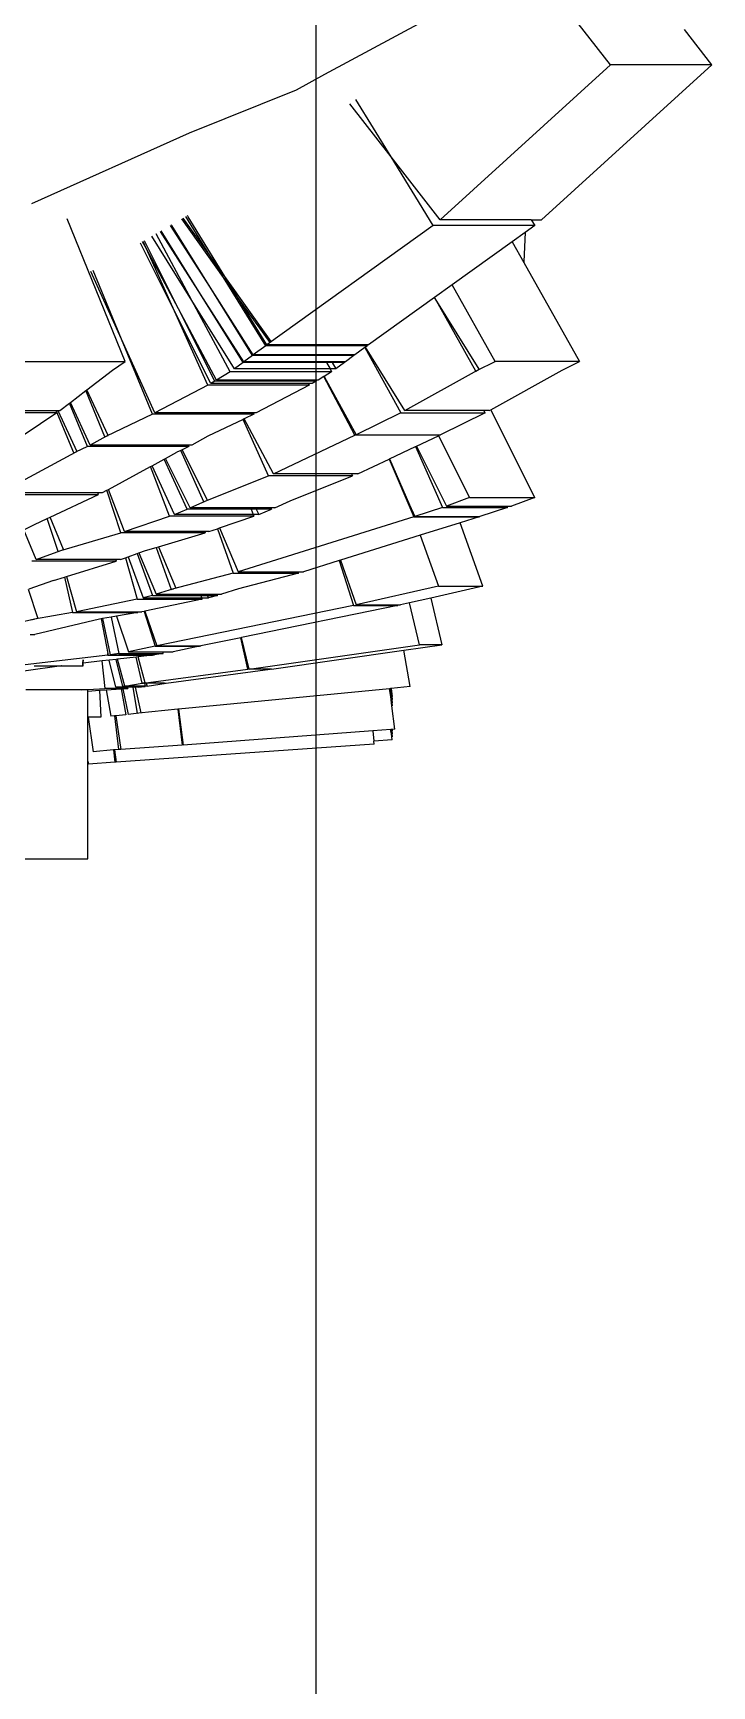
# Model space of a CAD drawing. Extents: x -24961 to 905641, y -154323 to 635957.
# Drawn here: x 439223 to 439718, y -133082 to -131876 of the extents above; entities that cross this region are included whole.
import ezdxf

# ---------------------------------------------------------------- set-up
doc = ezdxf.new("R2010")
doc.units = 0
doc.header["$LTSCALE"] = 1000
doc.header["$MEASUREMENT"] = 0
doc.layers.add('DOTE', color=1, linetype='Continuous')

msp = doc.modelspace()

# ---------------------------------------------------------------- linework, layer by layer
for p, q in [((439644.4, -131898.9), (439572.7, -131807.1)), ((439435.9, -131905.7), (439554.6, -131841.7)), ((439718.4, -131898.9), (439698.4, -131873.1)), ((439644.4, -131898.9), (439520, -132012)), ((439718.4, -131898.9), (439594.1, -132012)), ((439718.4, -131898.9), (439644.4, -131898.9)), ((439415.1, -131917.2), (439435.9, -131905.7)), ((439337.1, -131948.4), (439415.1, -131917.2)), ((439484.2, -131966.1), (439454, -131927.4)), ((439484.2, -131966.1), (439458.4, -131924.2)), ((439221.9, -132000), (439337.1, -131948.4)), ((439520, -132012), (439484.2, -131966.1)), ((439515, -132016.1), (439484.2, -131966.1)), ((439290.1, -132115.3), (439247.6, -132011.3)), ((439352, -132061.2), (439323.1, -132016.1)), ((439324.1, -132016.1), (439323.8, -132015.7)), ((439352, -132061.2), (439324.1, -132016.1)), ((439361.9, -132054), (439331.4, -132011.3)), ((439351.9, -132038), (439332.4, -132010.7)), ((439351.9, -132038), (439334.3, -132009.6)), ((439336, -132009.7), (439335.5, -132008.9)), ((439362.8, -132053.2), (439336, -132009.7)), ((439515, -132016.1), (439393.5, -132103.2)), ((439589.1, -132016.1), (439515, -132016.1)), ((439586.5, -132012), (439520, -132012)), ((439589.1, -132016.1), (439582.1, -132021.1)), ((439586.5, -132012), (439589.1, -132016.1)), ((439586.5, -132012), (439594.1, -132012)), ((439326.1, -132078.7), (439301.2, -132029)), ((439305.7, -132033.2), (439302.8, -132027.9)), ((439305.7, -132033.2), (439303.2, -132027.7)), ((439329, -132076.9), (439304.1, -132027.2)), ((439338.8, -132070.8), (439309.6, -132023.9)), ((439338.8, -132070.8), (439312.8, -132022.1)), ((439345.1, -132066.2), (439315.8, -132020.4)), ((439345.1, -132066.2), (439316.3, -132020)), ((439572.6, -132027.9), (439528.7, -132059.4)), ((439582.1, -132021.1), (439572.6, -132027.9)), ((439572.6, -132027.9), (439581.1, -132043.1)), ((439582.1, -132021.2), (439581.2, -132042.3)), ((439582.1, -132021.1), (439582.1, -132021.2)), ((439326.1, -132078.7), (439305.7, -132033.2)), ((439329, -132076.9), (439305.7, -132033.2)), ((439361.9, -132054), (439351.9, -132038)), ((439362.8, -132053.2), (439351.9, -132038)), ((439581.2, -132042.3), (439581.1, -132043.1)), ((439581.1, -132043.1), (439621.8, -132115.3)), ((439287.3, -132099), (439265.1, -132049.6)), ((439287.3, -132099), (439266.7, -132049)), ((439392.8, -132103.8), (439361.9, -132054)), ((439372.1, -132068.4), (439361.9, -132054)), ((439396.7, -132100.8), (439362.8, -132053.2)), ((439372.1, -132068.4), (439362.8, -132053.2)), ((439376.7, -132115.6), (439345.1, -132066.2)), ((439376.1, -132116), (439345.1, -132066.2)), ((439383.6, -132110.5), (439352, -132061.2)), ((439382.9, -132111), (439352, -132061.2)), ((439528.7, -132059.4), (439515.9, -132068.6)), ((439560.2, -132115.3), (439528.7, -132059.4)), ((439352.5, -132131.4), (439326.1, -132078.7)), ((439350.3, -132132.6), (439326.1, -132078.7)), ((439355.5, -132129.7), (439329, -132076.9)), ((439356.8, -132128.9), (439329, -132076.9)), ((439366.6, -132122.8), (439338.8, -132070.8)), ((439369.9, -132120.6), (439338.8, -132070.8)), ((439393.5, -132103.2), (439372.1, -132068.4)), ((439395.8, -132101.5), (439372.1, -132068.4)), ((439515.8, -132068.6), (439467.6, -132103.2)), ((439516.3, -132069.4), (439515.8, -132068.6)), ((439515.9, -132068.6), (439515.8, -132068.6)), ((439516.3, -132069.4), (439515.9, -132068.6)), ((439546.1, -132122.3), (439516.3, -132069.4)), ((439548.6, -132121), (439516.3, -132069.4)), ((439311.6, -132152.9), (439287.3, -132099)), ((439309.9, -132153.8), (439287.3, -132099)), ((439392.8, -132103.8), (439383.6, -132110.5)), ((439466.9, -132103.8), (439392.8, -132103.8)), ((439466.5, -132103.2), (439393.5, -132103.2)), ((439396.7, -132100.8), (439395.8, -132101.5)), ((439466.9, -132103.8), (439465.4, -132104.9)), ((439466.5, -132103.2), (439466.9, -132103.8)), ((439467.6, -132103.2), (439466.5, -132103.2)), ((439205.3, -132115.3), (439290.1, -132115.3)), ((439280.8, -132121.7), (439290.1, -132115.3)), ((439376.1, -132116), (439369.9, -132120.6)), ((439437.1, -132116), (439376.1, -132116)), ((439382.9, -132111), (439376.7, -132115.6)), ((439436.9, -132115.6), (439376.7, -132115.6)), ((439382.9, -132111), (439383.1, -132110.8)), ((439457, -132111), (439382.9, -132111)), ((439383.6, -132110.5), (439383.1, -132110.8)), ((439457.7, -132110.5), (439383.6, -132110.5)), ((439436.9, -132115.6), (439437.1, -132116)), ((439440.8, -132115.6), (439436.9, -132115.6)), ((439437.1, -132116), (439439.6, -132120.6)), ((439441.1, -132116), (439437.1, -132116)), ((439440.8, -132115.6), (439441.1, -132116)), ((439450, -132115.6), (439440.8, -132115.6)), ((439441.1, -132116), (439443.9, -132120.6)), ((439450.2, -132116), (439441.1, -132116)), ((439450.2, -132116), (439443.9, -132120.6)), ((439450, -132115.6), (439450.2, -132116)), ((439450.8, -132115.6), (439450, -132115.6)), ((439457, -132111), (439450.8, -132115.6)), ((439457.3, -132110.8), (439457, -132111)), ((439457.7, -132110.5), (439457.3, -132110.8)), ((439465.1, -132105.1), (439457.7, -132110.5)), ((439465.4, -132104.9), (439465.1, -132105.1)), ((439465.1, -132105.1), (439491.3, -132152.8)), ((439494.3, -132151.2), (439465.4, -132104.9)), ((439547.4, -132121.7), (439560.2, -132115.3)), ((439621.8, -132115.3), (439560.2, -132115.3)), ((439609, -132121.7), (439621.8, -132115.3)), ((439262.1, -132136), (439280.8, -132121.7)), ((439366.6, -132122.8), (439356.8, -132128.9)), ((439440.7, -132122.8), (439366.6, -132122.8)), ((439439.6, -132120.6), (439369.9, -132120.6)), ((439435.1, -132126.3), (439430.9, -132128.9)), ((439435.3, -132126.2), (439435.1, -132126.3)), ((439457.8, -132169.2), (439435.1, -132126.3)), ((439440.7, -132122.8), (439435.3, -132126.2)), ((439435.3, -132126.2), (439458.7, -132168.8)), ((439439.6, -132120.6), (439440.7, -132122.8)), ((439443.9, -132120.6), (439439.6, -132120.6)), ((439494.3, -132151.2), (439547.4, -132121.7)), ((439546.1, -132122.3), (439547.4, -132121.7)), ((439547.4, -132121.7), (439548.6, -132121)), ((439557, -132150.6), (439609, -132121.7)), ((439250.2, -132145.2), (439261.4, -132136.6)), ((439261.4, -132136.6), (439262.1, -132136)), ((439275.3, -132170.4), (439261.4, -132136.6)), ((439277.6, -132169.3), (439262.1, -132136)), ((439350.3, -132132.6), (439311.6, -132152.9)), ((439424.4, -132132.6), (439350.3, -132132.6)), ((439355.5, -132129.7), (439352.5, -132131.4)), ((439423.9, -132131.4), (439352.5, -132131.4)), ((439423.1, -132129.7), (439355.5, -132129.7)), ((439422.7, -132128.9), (439356.8, -132128.9)), ((439424.4, -132132.6), (439385.7, -132152.9)), ((439422.7, -132128.9), (439423.1, -132129.7)), ((439425.4, -132128.9), (439422.7, -132128.9)), ((439425.8, -132129.7), (439423.1, -132129.7)), ((439423.9, -132131.4), (439424.4, -132132.6)), ((439426.6, -132131.4), (439423.9, -132131.4)), ((439425.4, -132128.9), (439425.8, -132129.7)), ((439429.2, -132128.9), (439425.4, -132128.9)), ((439429.6, -132129.7), (439425.8, -132129.7)), ((439429.6, -132129.7), (439426.6, -132131.4)), ((439429.2, -132128.9), (439429.6, -132129.7)), ((439430.9, -132128.9), (439429.2, -132128.9)), ((439157.5, -132151.2), (439239.4, -132151.2)), ((439239.4, -132151.2), (439240.1, -132152.8)), ((439239.4, -132151.2), (439239.7, -132151.2)), ((439252.6, -132182.1), (439239.7, -132151.2)), ((439239.7, -132151.2), (439240.9, -132151.2)), ((439240.9, -132151.2), (439254.8, -132181)), ((439240.9, -132151.2), (439242.3, -132151.2)), ((439242.3, -132151.2), (439249.4, -132145.8)), ((439249.4, -132145.8), (439250.2, -132145.2)), ((439262.5, -132177.3), (439249.4, -132145.8)), ((439264.6, -132176.3), (439250.2, -132145.2)), ((439552, -132151.2), (439494.3, -132151.2)), ((439552.9, -132152.8), (439552, -132151.2)), ((439555.9, -132151.2), (439552, -132151.2)), ((439555.9, -132151.2), (439557, -132150.6)), ((439589.1, -132214.7), (439557, -132150.6)), ((439240.1, -132152.8), (439155.3, -132152.8)), ((439240.1, -132152.8), (439216.4, -132168.8)), ((439309.9, -132153.8), (439276.4, -132169.9)), ((439384, -132153.8), (439309.9, -132153.8)), ((439383.7, -132152.9), (439311.6, -132152.9)), ((439376.1, -132157.6), (439350.5, -132169.9)), ((439377, -132157.1), (439376.1, -132157.6)), ((439394.6, -132198.9), (439376.1, -132157.6)), ((439384, -132153.8), (439377, -132157.1)), ((439398.3, -132197.3), (439377, -132157.1)), ((439383.7, -132152.9), (439384, -132153.8)), ((439385.7, -132152.9), (439383.7, -132152.9)), ((439491.3, -132152.8), (439458.7, -132168.8)), ((439491.3, -132152.8), (439552.9, -132152.8)), ((439552.9, -132152.8), (439520.3, -132168.8)), ((439276.4, -132169.9), (439264.6, -132176.3)), ((439336.1, -132176.3), (439264.6, -132176.3)), ((439275.3, -132170.4), (439276.4, -132169.9)), ((439276.4, -132169.9), (439277.6, -132169.3)), ((439336.1, -132176.3), (439336.6, -132177.3)), ((439338.7, -132176.3), (439336.1, -132176.3)), ((439350.5, -132169.9), (439338.7, -132176.3)), ((439398.3, -132197.3), (439457.8, -132169.2)), ((439519.4, -132169.2), (439457.8, -132169.2)), ((439458.7, -132168.8), (439519.2, -132168.8)), ((439502.7, -132177.1), (439518.8, -132169.5)), ((439518.8, -132169.5), (439519.4, -132169.2)), ((439518.8, -132169.5), (439541.5, -132214.7)), ((439519.2, -132168.8), (439519.4, -132169.2)), ((439519.2, -132168.8), (439520.3, -132168.8)), ((439199.4, -132211), (439253.7, -132181.6)), ((439252.6, -132182.1), (439253.7, -132181.6)), ((439262.5, -132177.3), (439253.7, -132181.6)), ((439253.7, -132181.6), (439254.8, -132181)), ((439336.6, -132177.3), (439262.5, -132177.3)), ((439309.7, -132191.4), (439318.6, -132186.6)), ((439318.6, -132186.6), (439319.4, -132186.2)), ((439335.3, -132223.2), (439318.6, -132186.6)), ((439319.4, -132186.2), (439327.8, -132181.6)), ((439337.6, -132222.2), (439319.4, -132186.2)), ((439330.7, -132180.2), (439327.8, -132181.6)), ((439331.6, -132179.8), (439330.7, -132180.2)), ((439347.5, -132217.7), (439330.7, -132180.2)), ((439336.6, -132177.3), (439331.6, -132179.8)), ((439350.2, -132216.5), (439331.6, -132179.8)), ((439459.9, -132197.3), (439482.8, -132186.5)), ((439482.8, -132186.5), (439483, -132186.4)), ((439482.8, -132186.5), (439500.8, -132228.7)), ((439483, -132186.4), (439502.1, -132177.4)), ((439483, -132186.4), (439497.7, -132219.9)), ((439502.1, -132177.4), (439502.7, -132177.1)), ((439502.1, -132177.4), (439521.7, -132221.9)), ((439502.7, -132177.1), (439524.6, -132220.9)), ((439277.8, -132208.7), (439308.6, -132192)), ((439308.6, -132192), (439309.7, -132191.4)), ((439322.5, -132228.3), (439308.6, -132192)), ((439326, -132227), (439309.7, -132191.4)), ((439348.9, -132217.1), (439394.6, -132198.9)), ((439456.1, -132198.9), (439394.6, -132198.9)), ((439455.4, -132197.3), (439398.3, -132197.3)), ((439410.5, -132217.1), (439456.1, -132198.9)), ((439455.4, -132197.3), (439456.1, -132198.9)), ((439459.9, -132197.3), (439455.4, -132197.3)), ((439196.5, -132212.5), (439270.6, -132212.5)), ((439199.4, -132211), (439270, -132211)), ((439235.4, -132228.9), (439270.6, -132212.5)), ((439270.6, -132212.5), (439270, -132211)), ((439270, -132211), (439273.5, -132211)), ((439273.5, -132211), (439276.6, -132209.3)), ((439276.6, -132209.3), (439277.8, -132208.7)), ((439286.9, -132240.4), (439276.6, -132209.3)), ((439289.6, -132239.5), (439277.8, -132208.7)), ((439326, -132227), (439335.3, -132223.2)), ((439382.1, -132223.2), (439335.3, -132223.2)), ((439337.6, -132222.2), (439348.9, -132217.1)), ((439381.7, -132222.2), (439337.6, -132222.2)), ((439347.5, -132217.7), (439348.9, -132217.1)), ((439348.9, -132217.1), (439350.2, -132216.5)), ((439381.7, -132222.2), (439382.1, -132223.2)), ((439385.4, -132222.2), (439381.7, -132222.2)), ((439382.1, -132223.2), (439383.6, -132227)), ((439385.8, -132223.2), (439382.1, -132223.2)), ((439385.4, -132222.2), (439385.8, -132223.2)), ((439396.5, -132222.2), (439385.4, -132222.2)), ((439385.8, -132223.2), (439387.6, -132227)), ((439396.9, -132223.2), (439385.8, -132223.2)), ((439387.6, -132227), (439396.9, -132223.2)), ((439396.5, -132222.2), (439396.9, -132223.2)), ((439399.2, -132222.2), (439396.5, -132222.2)), ((439399.2, -132222.2), (439410.5, -132217.1)), ((439497.7, -132219.9), (439500.8, -132228.7)), ((439497.7, -132219.9), (439501.5, -132228.5)), ((439521.7, -132221.9), (439501.5, -132228.5)), ((439521.7, -132221.9), (439569.3, -132221.9)), ((439541.5, -132214.7), (439524.6, -132220.9)), ((439524.6, -132220.9), (439568.9, -132220.9)), ((439541.5, -132214.7), (439589.1, -132214.7)), ((439569.3, -132221.9), (439549.1, -132228.5)), ((439569.3, -132221.9), (439568.9, -132220.9)), ((439568.9, -132220.9), (439572.2, -132220.9)), ((439589.1, -132214.7), (439572.2, -132220.9)), ((439216.1, -132238.3), (439223.8, -132234.2)), ((439223.8, -132234.2), (439233.2, -132229.9)), ((439233.2, -132229.9), (439235.4, -132228.9)), ((439241.2, -132253.9), (439233.2, -132229.9)), ((439245.1, -132252.6), (439235.4, -132228.9)), ((439289.6, -132239.5), (439322.5, -132228.3)), ((439384.1, -132228.3), (439322.5, -132228.3)), ((439383.6, -132227), (439326, -132227)), ((439359, -132236.8), (439384.1, -132228.3)), ((439500.8, -132228.7), (439372.6, -132268.8)), ((439383.6, -132227), (439384.1, -132228.3)), ((439387.6, -132227), (439383.6, -132227)), ((439500.8, -132228.7), (439500.8, -132228.7)), ((439500.8, -132228.7), (439533.2, -132228.7)), ((439501.5, -132228.5), (439533.1, -132228.5)), ((439534.7, -132233), (439505.5, -132242.1)), ((439533.2, -132228.7), (439533.1, -132228.5)), ((439533.1, -132228.5), (439536.3, -132228.5)), ((439533.2, -132228.7), (439536.3, -132228.7)), ((439548.4, -132228.7), (439534.7, -132233)), ((439551.1, -132279.4), (439534.7, -132233)), ((439536.3, -132228.7), (439536.3, -132228.5)), ((439536.3, -132228.5), (439548.3, -132228.5)), ((439536.3, -132228.7), (439548.4, -132228.7)), ((439548.4, -132228.7), (439548.3, -132228.5)), ((439548.3, -132228.5), (439549.1, -132228.5)), ((439225, -132259.9), (439216.1, -132238.3)), ((439243.2, -132253.3), (439286.9, -132240.4)), ((439348.5, -132240.4), (439286.9, -132240.4)), ((439348.2, -132239.5), (439289.6, -132239.5)), ((439314.3, -132250.5), (439348.5, -132240.4)), ((439348.2, -132239.5), (439348.5, -132240.4)), ((439351.2, -132239.5), (439348.2, -132239.5)), ((439351.2, -132239.5), (439357.5, -132237.4)), ((439357.5, -132237.4), (439359, -132236.8)), ((439357.5, -132237.4), (439369, -132269.8)), ((439359, -132236.8), (439372.6, -132268.8)), ((439505.5, -132242.1), (439447.2, -132260.4)), ((439505.5, -132242.1), (439518.7, -132279.4)), ((439225, -132259.9), (439243.2, -132253.3)), ((439283.2, -132259.9), (439225, -132259.9)), ((439241.2, -132253.9), (439243.2, -132253.3)), ((439243.2, -132253.3), (439245.1, -132252.6)), ((439283.2, -132259.9), (439283.5, -132261)), ((439286.6, -132259.9), (439283.2, -132259.9)), ((439286.6, -132259.9), (439290.2, -132258.6)), ((439290.2, -132258.6), (439292.2, -132257.9)), ((439290.2, -132258.6), (439298.7, -132288.9)), ((439292.2, -132257.9), (439298.7, -132255.5)), ((439292.2, -132257.9), (439303.3, -132287.8)), ((439298.7, -132255.5), (439300, -132255)), ((439298.7, -132255.5), (439309.9, -132286)), ((439300, -132255), (439304.8, -132253.3)), ((439300, -132255), (439312.7, -132285.2)), ((439304.8, -132253.3), (439312.7, -132251)), ((439312.7, -132251), (439314.3, -132250.5)), ((439312.7, -132251), (439323.6, -132281.7)), ((439314.3, -132250.5), (439327, -132280.7)), ((439446.4, -132260.6), (439420.2, -132268.8)), ((439447.2, -132260.4), (439446.4, -132260.6)), ((439446.4, -132260.6), (439456.8, -132293.4)), ((439447.2, -132260.4), (439458.7, -132293)), ((439283.5, -132261), (439221.9, -132261)), ((439237.8, -132275.2), (439245.7, -132272.8)), ((439245.7, -132272.8), (439247.3, -132272.3)), ((439245.7, -132272.8), (439251.7, -132298.6)), ((439247.3, -132272.3), (439283.5, -132261)), ((439247.3, -132272.3), (439254.6, -132298.1)), ((439369, -132269.8), (439325.3, -132281.2)), ((439369, -132269.8), (439416.6, -132269.8)), ((439372.6, -132268.8), (439416.2, -132268.8)), ((439416.6, -132269.8), (439372.9, -132281.2)), ((439416.6, -132269.8), (439416.2, -132268.8)), ((439416.2, -132268.8), (439420.2, -132268.8)), ((439219.3, -132281.4), (439226.2, -132302.8)), ((439237.8, -132275.2), (439219.8, -132281.4)), ((439325.3, -132281.2), (439312.7, -132285.2)), ((439323.6, -132281.7), (439325.3, -132281.2)), ((439327, -132280.7), (439325.3, -132281.2)), ((439372.9, -132281.2), (439360.3, -132285.2)), ((439518.7, -132279.4), (439458.7, -132293)), ((439551.1, -132279.4), (439513.2, -132288)), ((439518.7, -132279.4), (439551.1, -132279.4)), ((439298.7, -132288.9), (439254.6, -132298.1)), ((439298.7, -132288.9), (439346.3, -132288.9)), ((439309.9, -132286), (439303.3, -132287.8)), ((439303.3, -132287.8), (439346, -132287.8)), ((439346.3, -132288.9), (439304.5, -132297.6)), ((439309.9, -132286), (439345.5, -132286)), ((439312.7, -132285.2), (439357.2, -132285.2)), ((439456.8, -132293.4), (439313.1, -132322.8)), ((439346, -132287.8), (439345.5, -132286)), ((439345.5, -132286), (439350.2, -132286)), ((439346, -132287.8), (439350.8, -132287.8)), ((439346.3, -132288.9), (439346, -132287.8)), ((439350.8, -132287.8), (439350.2, -132286)), ((439350.2, -132286), (439357.5, -132286)), ((439357.5, -132286), (439350.8, -132287.8)), ((439357.5, -132286), (439357.2, -132285.2)), ((439357.2, -132285.2), (439360.3, -132285.2)), ((439489.2, -132293.4), (439375, -132316.8)), ((439456.8, -132293.4), (439489.2, -132293.4)), ((439458.7, -132293), (439489.1, -132293)), ((439489.2, -132293.4), (439489.1, -132293)), ((439489.1, -132293), (439491.1, -132293)), ((439497.6, -132291.5), (439491.1, -132293)), ((439513.2, -132288), (439497.6, -132291.5)), ((439504.9, -132322), (439497.6, -132291.5)), ((439513.2, -132288), (439521.3, -132322)), ((439223.8, -132303.4), (439176.5, -132314.5)), ((439221.2, -132303.8), (439223.8, -132303.4)), ((439251.7, -132298.6), (439223.8, -132303.4)), ((439226.2, -132302.8), (439223.8, -132303.4)), ((439271.3, -132303.4), (439224.1, -132314.5)), ((439251.7, -132298.6), (439299.3, -132298.6)), ((439254.6, -132298.1), (439299.1, -132298.1)), ((439272.6, -132303.1), (439271.3, -132303.4)), ((439273.5, -132303), (439272.6, -132303.1)), ((439272.6, -132303.1), (439277.3, -132328.5)), ((439279.9, -132301.9), (439273.5, -132303)), ((439273.5, -132303), (439279.1, -132329.4)), ((439283.8, -132301.2), (439279.9, -132301.9)), ((439279.9, -132301.9), (439285.5, -132328.5)), ((439299.3, -132298.6), (439283.8, -132301.2)), ((439283.8, -132301.2), (439292.6, -132327.3)), ((439299.3, -132298.6), (439299.1, -132298.1)), ((439299.1, -132298.1), (439302.2, -132298.1)), ((439303.9, -132297.7), (439302.2, -132298.1)), ((439304.5, -132297.6), (439303.9, -132297.7)), ((439303.9, -132297.7), (439312, -132323.1)), ((439304.5, -132297.6), (439313.1, -132322.8)), ((439220.7, -132314.5), (439224.1, -132314.5)), ((439374.4, -132316.9), (439345.4, -132322.8)), ((439375, -132316.8), (439374.4, -132316.9)), ((439379.5, -132339.9), (439374.4, -132316.9)), ((439380.5, -132339.8), (439375, -132316.8)), ((439277.5, -132329.6), (439213, -132337.2)), ((439259.2, -132335.6), (439259.4, -132333)), ((439259.4, -132335.6), (439259.6, -132333)), ((439277.5, -132329.6), (439277.3, -132328.5)), ((439277.3, -132328.5), (439277.5, -132329.6)), ((439277.5, -132329.6), (439277.5, -132329.6)), ((439277.5, -132329.6), (439282.9, -132329.6)), ((439283.6, -132332.7), (439278.4, -132333.3)), ((439285.5, -132328.5), (439279.1, -132329.4)), ((439279.1, -132329.4), (439282.8, -132329.4)), ((439282.9, -132329.6), (439282.8, -132329.4)), ((439282.8, -132329.4), (439283.7, -132329.4)), ((439282.9, -132329.6), (439283.8, -132329.6)), ((439284.5, -132332.6), (439283.6, -132332.7)), ((439288.3, -132352.4), (439283.6, -132332.7)), ((439283.8, -132329.6), (439283.7, -132329.4)), ((439283.7, -132329.4), (439297.7, -132329.4)), ((439283.8, -132329.6), (439297.8, -132329.6)), ((439298.1, -132331), (439284.5, -132332.6)), ((439289.7, -132352.2), (439284.5, -132332.6)), ((439285.5, -132328.5), (439311.3, -132328.5)), ((439312, -132323.1), (439292.6, -132327.3)), ((439292.6, -132327.3), (439317.7, -132327.3)), ((439297.8, -132329.6), (439297.7, -132329.4)), ((439297.7, -132329.4), (439299.3, -132329.4)), ((439297.8, -132329.6), (439299.3, -132329.6)), ((439299.6, -132330.8), (439298.1, -132331)), ((439302.4, -132350.2), (439298.1, -132331)), ((439299.3, -132329.6), (439299.3, -132329.4)), ((439299.3, -132329.4), (439309.8, -132329.4)), ((439299.3, -132329.6), (439309.9, -132329.6)), ((439309.9, -132329.6), (439299.6, -132330.8)), ((439304.6, -132349.9), (439299.6, -132330.8)), ((439309.9, -132329.6), (439309.8, -132329.4)), ((439309.8, -132329.4), (439311.5, -132329.4)), ((439311.5, -132329.4), (439311.3, -132328.5)), ((439311.3, -132328.5), (439317.9, -132328.5)), ((439317.9, -132328.5), (439311.5, -132329.4)), ((439313.1, -132322.8), (439312, -132323.1)), ((439312, -132323.1), (439344.3, -132323.1)), ((439312, -132323.1), (439312, -132323.1)), ((439313.1, -132322.8), (439345.4, -132322.8)), ((439313.1, -132322.8), (439313.1, -132322.8)), ((439317.9, -132328.5), (439317.7, -132327.3)), ((439317.7, -132327.3), (439325, -132327.3)), ((439344.3, -132323.1), (439325, -132327.3)), ((439344.9, -132323), (439344.3, -132323.1)), ((439345.4, -132322.8), (439344.9, -132323)), ((439380.5, -132339.8), (439504.9, -132322)), ((439396.9, -132339.8), (439493.6, -132326)), ((439493.6, -132326), (439521.3, -132322)), ((439498.1, -132352.6), (439493.6, -132326)), ((439521.3, -132322), (439504.9, -132322)), ((439243.6, -132337.5), (439216.1, -132341.4)), ((439223.7, -132337.5), (439243.6, -132337.5)), ((439223.8, -132337.4), (439243.9, -132337.4)), ((439243.9, -132337.4), (439243.6, -132337.5)), ((439243.6, -132337.5), (439259.3, -132337.5)), ((439243.9, -132337.4), (439259.1, -132337.4)), ((439259.1, -132337.4), (439259.2, -132335.6)), ((439259.1, -132337.4), (439259.3, -132337.5)), ((439259.4, -132335.6), (439259.2, -132335.6)), ((439259.3, -132337.5), (439259.4, -132335.6)), ((439273.3, -132333.9), (439259.4, -132335.6)), ((439278.4, -132333.3), (439273.3, -132333.9)), ((439275.5, -132353.9), (439273.3, -132333.9)), ((439283.2, -132353.1), (439278.4, -132333.3)), ((439303.5, -132350), (439379.5, -132339.9)), ((439319.9, -132350), (439395.9, -132339.9)), ((439395.9, -132339.9), (439379.5, -132339.9)), ((439395.9, -132339.8), (439380.5, -132339.8)), ((439395.9, -132339.8), (439395.9, -132339.9)), ((439396.9, -132339.8), (439395.9, -132339.8)), ((439258.4, -132355), (439217.6, -132355)), ((439258.4, -132355), (439275.5, -132353.9)), ((439262.9, -132355), (439258.4, -132355)), ((439262.9, -132355.8), (439262.9, -132355)), ((439262.9, -132355.8), (439271.2, -132355.3)), ((439262.9, -132375.1), (439262.9, -132355.8)), ((439271.2, -132355.3), (439276.2, -132354.9)), ((439271.2, -132355.3), (439272.3, -132374.8)), ((439291.9, -132353.9), (439275.5, -132353.9)), ((439276.2, -132354.9), (439287.2, -132354.2)), ((439276.2, -132354.9), (439279.7, -132374.2)), ((439283.2, -132353.1), (439288.3, -132352.4)), ((439291.8, -132353.1), (439283.2, -132353.1)), ((439287.2, -132354.2), (439290.6, -132373.1)), ((439287.2, -132354.2), (439288.3, -132354.2)), ((439291.7, -132352.4), (439288.3, -132352.4)), ((439288.3, -132354.2), (439291.9, -132353.9)), ((439288.3, -132354.2), (439292.3, -132372.9)), ((439289.7, -132352.2), (439302.5, -132350.2)), ((439304.7, -132352.2), (439289.7, -132352.2)), ((439291.7, -132352.4), (439291.8, -132353.1)), ((439295.5, -132352.4), (439291.7, -132352.4)), ((439291.8, -132353.1), (439291.9, -132353.9)), ((439295.6, -132353.1), (439291.8, -132353.1)), ((439295.5, -132352.4), (439295.6, -132353.1)), ((439297.3, -132352.4), (439295.5, -132352.4)), ((439295.6, -132353.1), (439298.8, -132372.1)), ((439297.4, -132353.1), (439295.6, -132353.1)), ((439297.3, -132352.4), (439297.4, -132353.1)), ((439299.4, -132352.4), (439297.3, -132352.4)), ((439297.4, -132353.1), (439301.4, -132371.8)), ((439299.5, -132353.1), (439297.4, -132353.1)), ((439299.4, -132352.4), (439299.5, -132353.1)), ((439304.7, -132352.4), (439299.4, -132352.4)), ((439299.5, -132353.1), (439304.7, -132352.4)), ((439302.4, -132350.2), (439302.5, -132350.2)), ((439302.5, -132350.2), (439303.5, -132350)), ((439304.2, -132350.2), (439302.5, -132350.2)), ((439303.5, -132350), (439304.6, -132349.9)), ((439304.2, -132350.2), (439304.7, -132352.2)), ((439305.5, -132350.2), (439304.2, -132350.2)), ((439306.1, -132352.2), (439304.7, -132352.2)), ((439304.7, -132352.2), (439304.7, -132352.4)), ((439305.5, -132350.2), (439306.1, -132352.2)), ((439318.7, -132350.2), (439305.5, -132350.2)), ((439306.1, -132352.2), (439319.9, -132350)), ((439318.7, -132350.2), (439319.9, -132350)), ((439483.1, -132354.1), (439329, -132369.1)), ((439483.9, -132359.9), (439483.1, -132354.1)), ((439483.4, -132354.1), (439483.1, -132354.1)), ((439483.7, -132354), (439483.4, -132354.1)), ((439483.4, -132354.1), (439484.1, -132359.9)), ((439483.7, -132354), (439484.4, -132359.9)), ((439483.9, -132354), (439483.7, -132354)), ((439483.9, -132354), (439484.7, -132359.9)), ((439484.2, -132354), (439483.9, -132354)), ((439498.1, -132352.6), (439484.2, -132354)), ((439484.2, -132354), (439485, -132359.9)), ((439328.6, -132369.1), (439300.1, -132371.9)), ((439328.6, -132369.1), (439331.7, -132395.3)), ((439329, -132369.1), (439328.6, -132369.1)), ((439329, -132369.1), (439332.3, -132395.3)), ((439484.1, -132359.9), (439483.9, -132359.9)), ((439484.2, -132362.2), (439483.9, -132359.9)), ((439484.1, -132359.9), (439484.4, -132362.2)), ((439484.4, -132359.9), (439484.1, -132359.9)), ((439484.4, -132362.2), (439484.2, -132362.2)), ((439484.5, -132364.4), (439484.2, -132362.2)), ((439484.4, -132359.9), (439484.7, -132362.1)), ((439484.7, -132359.9), (439484.4, -132359.9)), ((439484.7, -132362.1), (439484.4, -132362.2)), ((439484.4, -132362.2), (439484.7, -132364.4)), ((439484.7, -132364.4), (439484.5, -132364.4)), ((439484.8, -132366.7), (439484.5, -132364.4)), ((439484.7, -132359.9), (439485, -132362.1)), ((439485, -132359.9), (439484.7, -132359.9)), ((439484.7, -132362.1), (439485, -132364.4)), ((439485, -132362.1), (439484.7, -132362.1)), ((439484.7, -132364.4), (439485, -132366.7)), ((439485, -132364.4), (439484.7, -132364.4)), ((439485, -132366.7), (439484.8, -132366.7)), ((439486.9, -132383.7), (439484.8, -132366.7)), ((439263.1, -132375), (439262.9, -132375.1)), ((439262.9, -132407), (439262.9, -132375.1)), ((439272.3, -132374.8), (439263.1, -132375)), ((439263.1, -132375), (439266.8, -132400.1)), ((439282.2, -132374), (439279.7, -132374.2)), ((439283.3, -132373.9), (439282.2, -132374)), ((439282.2, -132374), (439285.1, -132398.5)), ((439290.6, -132373.1), (439283.3, -132373.9)), ((439283.3, -132373.9), (439286.9, -132398.4)), ((439300.1, -132371.9), (439292.3, -132372.9)), ((439300.1, -132371.9), (439298.8, -132372.1)), ((439301.4, -132371.8), (439300.1, -132371.9)), ((439470.8, -132384.9), (439332.3, -132395.3)), ((439484, -132383.9), (439470.8, -132384.9)), ((439470.8, -132384.9), (439471.7, -132392.5)), ((439485, -132391.5), (439471.7, -132392.5)), ((439471.9, -132394.5), (439471.7, -132392.5)), ((439484.1, -132384.8), (439484, -132383.9)), ((439484.3, -132383.9), (439484, -132383.9)), ((439484.4, -132384.8), (439484.1, -132384.8)), ((439484.4, -132387.1), (439484.1, -132384.8)), ((439484.3, -132383.9), (439484.4, -132384.8)), ((439484.6, -132383.9), (439484.3, -132383.9)), ((439484.7, -132384.8), (439484.4, -132384.8)), ((439484.4, -132384.8), (439484.7, -132387)), ((439484.7, -132387), (439484.4, -132387.1)), ((439484.7, -132389.3), (439484.4, -132387.1)), ((439484.9, -132383.8), (439484.6, -132383.9)), ((439484.6, -132383.9), (439484.7, -132384.8)), ((439484.7, -132384.8), (439485, -132387)), ((439485, -132384.8), (439484.7, -132384.8)), ((439485, -132387), (439484.7, -132387)), ((439484.7, -132387), (439485, -132389.3)), ((439485, -132389.3), (439484.7, -132389.3)), ((439485, -132391.5), (439484.7, -132389.3)), ((439486.9, -132383.7), (439484.9, -132383.8)), ((439484.9, -132383.8), (439485, -132384.8)), ((439281.5, -132398.8), (439266.8, -132400.1)), ((439281.5, -132398.8), (439282.6, -132407.7)), ((439282.2, -132398.8), (439281.5, -132398.8)), ((439285.1, -132398.5), (439282.2, -132398.8)), ((439282.2, -132398.8), (439283.4, -132407.7)), ((439471.9, -132394.5), (439283.4, -132407.7)), ((439286, -132398.5), (439285.1, -132398.5)), ((439286.9, -132398.4), (439286, -132398.5)), ((439331.7, -132395.3), (439286.9, -132398.4)), ((439262.9, -132407), (439263.2, -132409.2)), ((439262.9, -132478.2), (439262.9, -132407)), ((439282.6, -132407.7), (439263.2, -132409.2)), ((439283, -132407.7), (439282.6, -132407.7)), ((439283.4, -132407.7), (439283, -132407.7)), ((439157.1, -132478.2), (439262.9, -132478.2))]:
    msp.add_line(p, q)
at = {"layer": 'DOTE'}
msp.add_line((439429.4, -148961.4), (439429.4, -125705.9), dxfattribs=at)

doc.saveas('drawing.dxf')
